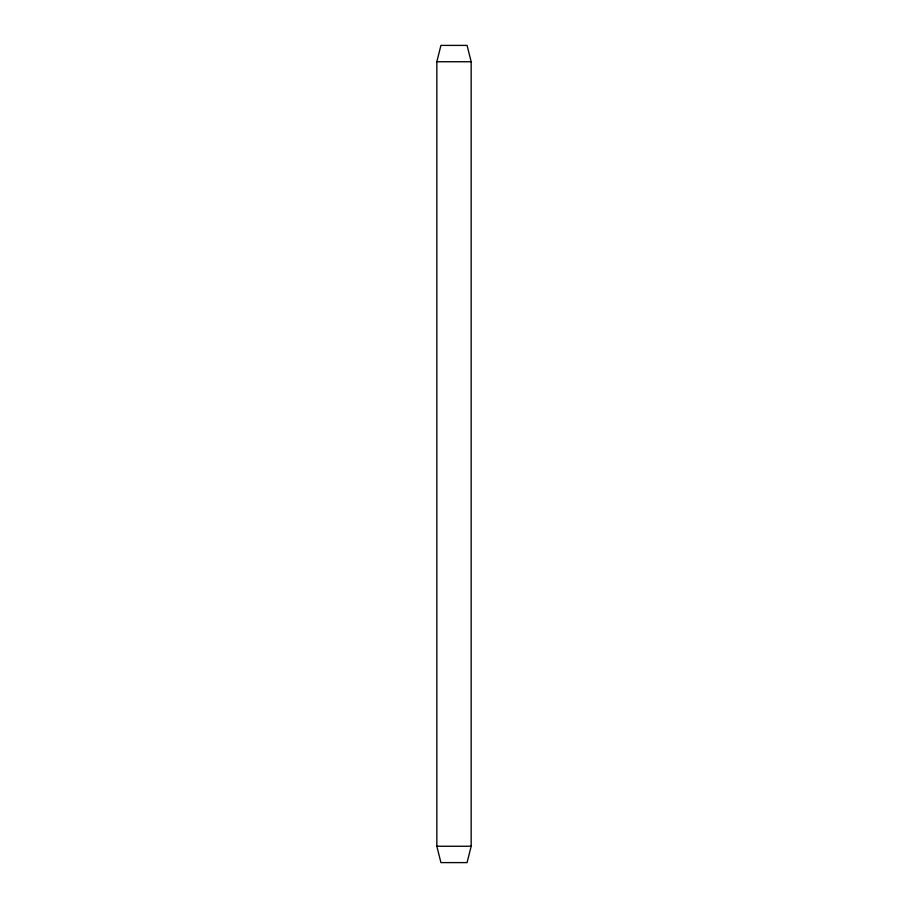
<?xml version="1.0" encoding="UTF-8"?>
<svg xmlns="http://www.w3.org/2000/svg" width="908" height="908" viewBox="0 0 908 908"><rect width="100%" height="100%" fill="white"/><g stroke="black" fill="none" stroke-linecap="round" stroke-linejoin="round"><path stroke-width="1.36" d="M436.839 61.744L440.925 45.4L467.075 45.4L471.161 61.744L471.161 846.256L467.075 862.6L440.925 862.6L436.839 846.256L436.839 61.744L471.161 61.744M436.839 846.256L471.161 846.256"/></g></svg>
